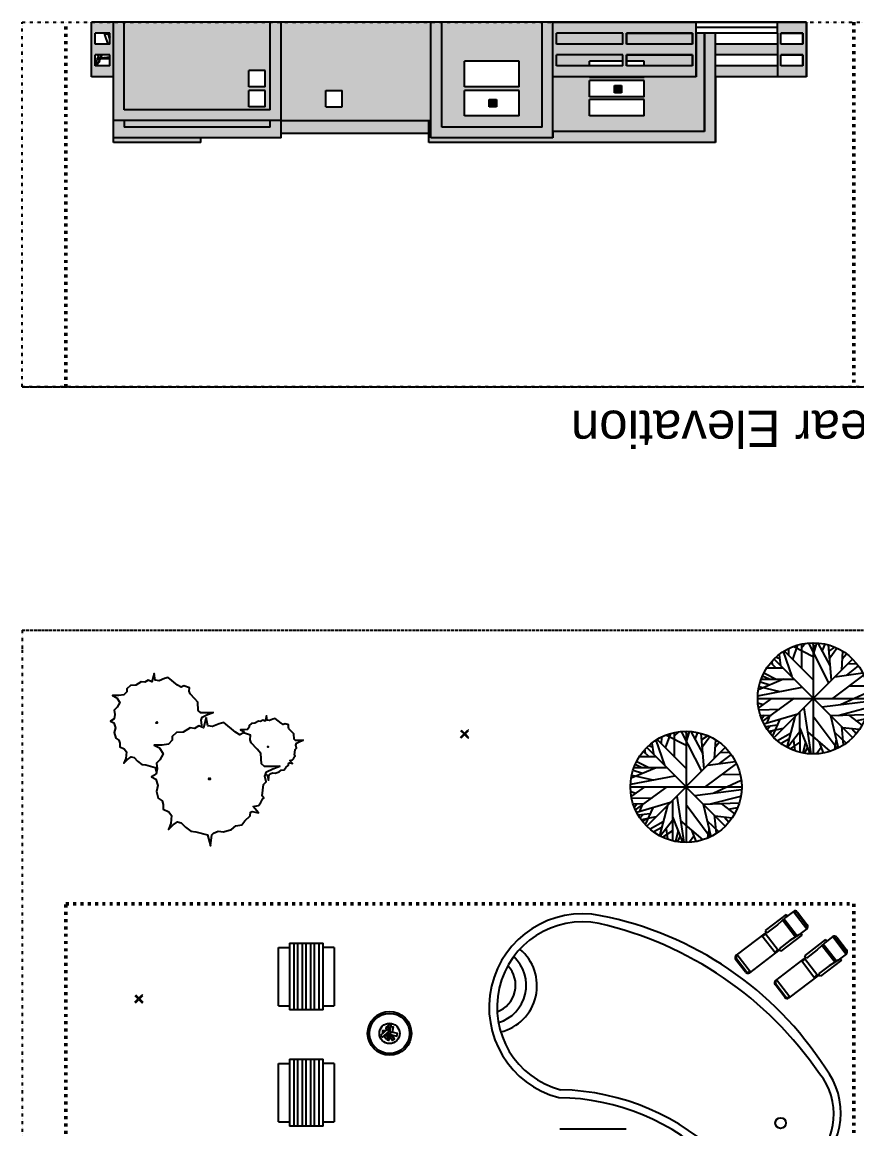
# Model space of a CAD drawing. Header units: millimetres. Extents: x 60252 to 149408, y 10197 to 135197.
# Drawn here: x 85252 to 119571, y 89695 to 135197 of the extents above; entities that cross this region are included whole.
import ezdxf

# ---------------------------------------------------------------- set-up
doc = ezdxf.new("R2010")
doc.units = ezdxf.units.MM
doc.linetypes.add('ACAD_ISO03W100', pattern=[30, 12, -18])
doc.linetypes.add('DIVIDE', pattern=[31.75, 12.7, -6.35, 0, -6.35, 0, -6.35])
doc.layers.add('a_COTA', color=3, linetype='Continuous', lineweight=15)
doc.layers.add('Property Line', color=157, linetype='ACAD_ISO03W100', lineweight=50)
for name, color, linetype in [('EXT. Highlight HATCH', 27, 'Continuous'), ('EXT.WALL HATCH', 33, 'Continuous'), ('Floorplan -Outline', 40, 'Continuous'), ('IOT SMART DEVICES', 181, 'Continuous'), ('Plot', 157, 'DIVIDE'), ('Stairs', 84, 'Continuous'), ('Window', 20, 'Continuous')]:
    doc.layers.add(name, color=color, linetype=linetype)
doc.styles.get("Standard").update_dxf_attribs({"font": 'Arial.ttf'})

# ---------------------------------------------------------------- blocks, each defined once
blk = doc.blocks.new('Clump of Trees or Bushes - plan')
for points in [[(-10.993, 56.487), (-9.228, 58.426), (-10.144, 63.512), (-8.923, 67.033), (-3.43, 69.772), (2.673, 72.119), (-2.82, 71.728), (-10.449, 71.728), (-13.195, 74.075), (-13.806, 83.073), (-16.857, 86.594), (-22.045, 92.071), (-22.961, 94.81), (-22.656, 98.722), (-28.759, 100.678), (-31.811, 99.113), (-35.472, 101.461), (-45.543, 109.676), (-49.815, 108.503), (-55.308, 106.155), (-59.58, 106.938), (-60.801, 113.98), (-63.242, 104.982), (-67.209, 106.938), (-70.872, 104.59), (-74.839, 104.982), (-80.637, 101.461), (-86.435, 101.069), (-90.402, 97.548), (-90.402, 94.419), (-93.454, 90.898), (-98.947, 90.115), (-105.66, 90.115), (-101.083, 87.768), (-98.031, 82.682), (-100.778, 77.596), (-103.829, 74.466), (-103.219, 69.772), (-104.134, 65.077), (-108.102, 62.73), (-104.439, 60.774), (-102.609, 55.297), (-103.829, 50.211), (-102.303, 44.342), (-98.947, 41.995), (-98.031, 38.865), (-98.031, 34.953), (-93.148, 32.606), (-90.707, 29.476), (-91.317, 22.434), (-93.454, 17.348), (-89.487, 21.26), (-85.519, 23.999), (-82.468, 23.216), (-78.806, 19.304), (-74.228, 15.783), (-69.956, 15.392), (-59.886, 12.653), (-58.254, 7.074)], [(59.448, 5.262), (60.936, 4.858), (62.652, -1.011), (63.415, 4.858), (64.178, 5.836), (66.848, 6.814), (69.709, 6.569), (73.905, 7.792), (76.385, 9.748), (79.627, 10.237), (81.153, 12.438), (84.014, 15.127), (84.205, 17.084), (85.158, 17.573), (88.591, 16.839), (85.73, 20.262), (88.591, 20.751), (89.545, 21.974), (90.689, 24.174), (91.452, 24.663), (90.499, 25.886), (91.261, 31.999), (92.596, 33.466), (92.024, 36.645), (92.787, 38.845), (96.22, 40.557), (100.035, 42.024), (96.602, 41.779), (91.834, 41.779), (90.117, 43.246), (89.736, 48.871), (87.828, 51.071), (84.586, 54.494), (84.014, 56.206), (84.205, 58.651), (80.39, 59.873), (78.483, 58.895), (76.194, 60.362), (69.9, 65.497), (67.23, 64.764), (63.797, 63.297), (61.126, 63.786), (60.364, 68.187), (58.838, 62.563), (56.358, 63.786), (54.07, 62.319), (51.59, 62.563), (47.966, 60.362), (44.343, 60.118), (41.863, 57.917), (41.863, 55.961), (39.956, 53.761), (36.523, 53.272), (32.327, 53.272), (35.187, 51.805), (36.641, 49.381)]]:
    blk.add_lwpolyline(points)
for points in [[(-4.577, 66.508), (-7.629, 55.261), (-12.588, 57.706), (-17.166, 54.772), (-22.125, 55.261), (-29.372, 50.86), (-36.62, 50.371), (-41.579, 45.969), (-41.579, 42.057), (-45.393, 37.656), (-52.259, 36.678), (-60.651, 36.678), (-54.93, 33.743), (-51.115, 27.386), (-54.548, 21.029), (-58.363, 17.116), (-57.6, 11.248), (-58.744, 5.38), (-63.703, 2.446), (-59.126, 0), (-56.837, -6.846), (-58.363, -13.203), (-56.455, -20.539), (-52.259, -23.473), (-51.115, -27.385), (-51.115, -32.275), (-45.012, -35.21), (-41.96, -39.122), (-42.723, -47.924), (-45.393, -54.282), (-40.434, -49.391), (-35.475, -45.968), (-31.661, -46.946), (-27.083, -51.837), (-21.362, -56.238), (-16.021, -56.727), (-3.433, -60.15), (0, -71.887), (1.526, -60.15), (3.052, -58.194), (8.392, -56.238), (14.114, -56.727), (22.506, -54.282), (27.465, -50.369), (33.949, -49.391), (37.001, -44.99), (42.723, -39.611), (43.104, -35.699), (45.012, -34.721), (51.878, -36.188), (46.156, -29.341), (51.878, -28.363), (53.785, -25.918), (56.074, -21.517), (57.6, -20.539), (55.692, -18.094), (57.218, -5.868), (59.888, -2.934), (58.744, 3.424), (60.27, 7.825), (67.136, 11.248), (74.765, 14.182), (67.899, 13.693), (58.363, 13.693), (54.93, 16.627), (54.167, 27.875), (50.352, 32.276), (43.867, 39.123), (42.723, 42.546), (43.104, 47.436), (35.475, 49.882), (31.661, 47.925), (27.083, 50.86), (14.495, 61.129), (9.155, 59.662), (2.289, 56.728), (-3.052, 57.706)], [(-58.055, 61.947), (-58.97, 60.774), (-57.139, 60.774)], [(62.08, 35.667), (61.508, 34.933), (62.652, 34.933)], [(-1.144, 1.468), (-2.289, 0), (0, 0)]]:
    blk.add_lwpolyline(points, close=True)
blk = doc.blocks.new('Swimming Pool')
blk.add_circle((239.3, 27.3), 5.76)
for centre, radius, start, end in [((2.9, 100.8), 100.8, 91.6606, 268.3394), ((2.9, 100.8), 92.2, 91.8188, 268.1812), ((12.4, -171.7), 373.5, 45.7308, 91.9036), ((1.1, -201.3), 394.2, 47.3291, 90.1586), ((-100.2, 100.8), 51.3, 296.7711, 63.2277), ((-102.4, 100.8), 41.9, 299.5101, 60.5211), ((-102.5, 100.8), 30.5, 303.4315, 56.5415), ((223.6, 34.9), 78.5, 236.5667, 50.8262), ((225.4, 34), 69.5, 237.7372, 51.8319), ((52.7, -241.3), 255.5, 57.9507, 101.9089), ((52.5, -237.4), 243.1, 58.2839, 102.4795)]:
    blk.add_arc(centre, radius, start, end)
blk = doc.blocks.new('Picnic Table - plan')
for p, q in [((0, 0), (0, 63)), ((0, 63), (12, 63)), ((12, 67.5), (12, -4.5)), ((12, 67.5), (48, 67.5)), ((16.5, 67.5), (16.5, -4.5)), ((21, -4.5), (21, 67.5)), ((25.5, 67.5), (25.5, -4.5)), ((30, -4.5), (30, 67.5)), ((34.5, 67.5), (34.5, -4.5)), ((39, -4.5), (39, 67.5)), ((43.5, 67.5), (43.5, -4.5)), ((48, -4.5), (48, 67.5)), ((60, 63), (48, 63)), ((60, 63), (60, 0)), ((0, 0), (12, 0)), ((48, 0), (60, 0)), ((48, -4.5), (12, -4.5))]:
    blk.add_line(p, q)
blk = doc.blocks.new('Tree - deciduous plan')
for p, q in [((2.426, 54.9406), (-1.4472, 59.9056)), ((0, 59.9996), (0, -60)), ((-32.6092, 50.4264), (-23.2782, 23.5674)), ((-31.2008, 51.1035), (-0.2149, 20.1818)), ((-26.4472, 46.5894), (-26.2712, 53.8116)), ((-22.0458, 42.0753), (-16.5881, 57.6486)), ((-21.1656, 55.8436), (-0.0388, 45.0094)), ((-12.5388, 54.9406), (-7.9613, 59.4546)), ((-12.3627, 32.1443), (-12.5388, 58.7776)), ((-5.3205, 59.6806), (16.5105, 16.7963)), ((0.4894, 48.6208), (3.6584, 59.6806)), ((18.2711, 35.5298), (5.419, 59.6806)), ((9.8203, 51.5549), (12.8133, 58.5516)), ((19.6795, 19.5047), (16.3344, 57.6486)), ((17.0387, 51.1035), (23.2006, 55.1666)), ((17.7429, 43.6552), (25.4894, 54.2636)), ((31.6513, 50.8778), (30.2429, 30.5643)), ((31.1232, 42.5267), (35.8767, 48.1693)), ((-45.8134, 38.2383), (-40.5318, 33.0471)), ((-43.8768, 36.4326), (-44.405, 40.2696)), ((42, 42), (-42, -42)), ((42, -42), (-42, 42)), ((-40.1797, 44.558), (-36.4825, 43.2038)), ((-37.0107, 47.0408), (-35.25, 35.5298)), ((37.1091, 37.1098), (46.6161, 37.5612)), ((-54.7923, 24.4702), (-47.75, 21.0847)), ((-53.2078, 27.4044), (-40.1797, 20.859)), ((-49.8627, 32.8214), (-32.7853, 32.8214)), ((54.3626, 25.3731), (20.9119, 0.3198)), ((23.3767, 23.3417), (53.3063, 27.4044)), ((36.2288, 25.1474), (48.9049, 35.0784)), ((-59.7219, 2.8025), (-12.0106, 12.0565)), ((-32.2571, 20.6333), (-59.1937, 9.348)), ((-58.6656, 12.7336), (-35.9543, 7.5424)), ((-57.081, 17.9248), (-47.0458, 14.7649)), ((-56.0247, 20.859), (-20.8134, 20.859)), ((38.5175, 13.4107), (58.2359, 13.6364)), ((-54.6162, -24.7335), (-20.2853, 0.0941)), ((29.3626, -6.6771), (59.4682, 7.091)), ((-60, 0), (60, 0)), ((-59.7219, -4.8714), (-54.2641, -6.6771)), ((-45.2853, -0.1316), (-59.0177, -10.0627)), ((-58.4895, -12.3197), (-36.4825, -11.6426)), ((-10.074, -10.0627), (-2.5036, -59.7178)), ((9.2922, -9.1598), (59.6443, -2.8401)), ((26.3697, -18.4138), (58.9401, -9.8369)), ((-57.081, -18.4138), (-45.2853, -17.9624)), ((-52.6797, -18.188), (-55.4966, -22.0251)), ((-53.2078, -27.442), (-16.7641, -16.6081)), ((-47.2219, -19.3166), (-50.2148, -26.3135)), ((-35.9543, -22.4765), (-44.0529, -40.5329)), ((-19.9331, -20.2194), (-28.5599, -52.721)), ((-14.8275, -15.0282), (-14.6515, -57.6865)), ((-0.0388, -19.0909), (25.8415, -53.8495)), ((18.6232, -18.6394), (26.7218, -53.3981)), ((18.7992, -18.6394), (57.3556, -17.2853)), ((38.1654, -18.188), (52.426, -29.0219)), ((45.9119, -24.0564), (55.595, -22.2508)), ((-38.9472, -29.0219), (-51.4472, -30.6018)), ((-46.5177, -30.1504), (-49.5106, -33.536)), ((-32.4331, -32.4075), (-48.1021, -35.5674)), ((-43.7008, -34.6645), (-46.6937, -37.373)), ((-14.6515, -32.1818), (-3.912, -59.4922)), ((30.419, -30.1504), (32.3556, -50.0125)), ((31.4753, -31.279), (49.6091, -33.3103)), ((41.5105, -32.6332), (46.088, -38.0501)), ((-24.6867, -37.8244), (-38.7712, -45.7241)), ((-26.2712, -43.9185), (-34.7219, -48.6583)), ((-14.6515, -36.2445), (-27.6797, -52.9467)), ((-14.6515, -47.3041), (-25.0388, -54.3009)), ((-21.5177, -45.4984), (-19.9331, -56.1065)), ((-8.4895, -47.5298), (-11.4825, -58.5893)), ((-6.2008, -36.2445), (17.919, -57.0094)), ((5.9471, -46.6269), (10.5246, -58.5893)), ((22.8485, -36.4702), (35.3485, -48.4326)), ((24.7852, -44.8213), (23.0246, -54.978)), ((-6.3768, -52.721), (-9.3698, -58.815)), ((8.4119, -53.1724), (3.8344, -59.4922))]:
    blk.add_line(p, q)
blk.add_circle((0, 0), 60)
blk = doc.blocks.new('fire pit 2')
for points in [[(-239, -61), (-191, -110), (-11, 55), (-60, 105)], [(15, 34), (39, 183), (107, 178), (77, 19)], [(-22, -16), (19, -23), (-12, -199), (-53, -191)]]:
    blk.add_lwpolyline(points, close=True)
for points in [[(-101, 66), (-193, 66), (-193, 0), (-174, 0)], [(-13, 66), (-38, 199), (-99, 156)], [(-99, 156), (-90, 77)], [(-71, 0), (27, 0), (27, 31)], [(47, 183), (47, 230), (-22, 230), (-22, 66)], [(20, 66), (-22, 66)], [(4, -20), (0, 0)], [(35, 29), (20, -33), (203, -78), (220, -11), (78, 24)], [(-76, -34), (-136, -101), (-89, -151), (-34, -86)], [(-79, -8), (-70, -80), (-28, -52)], [(-22, -16), (-22, -17)], [(7, -21), (2, -17)], [(9, -80), (81, -203), (141, -168), (69, -45)], [(25, -17), (16, -23)]]:
    blk.add_lwpolyline(points)
for radius in [600, 550, 279]:
    blk.add_circle((4, -6), radius)
blk = doc.blocks.new('lounger 3')
at = {"color": 0, "linetype": 'ByBlock'}
for p, q in [((-1850, 301), (-1850, 356)), ((-1850, 356), (-1124, 356)), ((-1124, 274), (-1124, 356)), ((-2138, -219), (-2138, 219)), ((-2110, -219), (-2110, 219)), ((-2056, -301), (-2056, 301)), ((-2056, 301), (-1781, 301)), ((-1781, 301), (-1494, 274)), ((-1727, 296), (-1727, -296)), ((-1727, 274), (-1672, 274)), ((-1672, 291), (-1672, -291)), ((-1494, 274), (-1124, 274)), ((-1124, 301), (-82, 301)), ((-1083, -301), (-1083, 301)), ((-1083, 274), (-973, 274)), ((-973, -301), (-973, 301)), ((-110, 301), (-110, -301)), ((-110, 274), (-82, 274)), ((-27, 219), (-27, -219)), ((0, 219), (0, -219)), ((-2056, -301), (-1781, -301)), ((-1850, -356), (-1850, -301)), ((-1781, -301), (-1494, -274)), ((-1727, -274), (-1672, -274)), ((-1494, -274), (-1124, -274)), ((-1124, -356), (-1124, -274)), ((-1124, -301), (-82, -301)), ((-1083, -274), (-973, -274)), ((-110, -274), (-82, -274)), ((-1850, -356), (-1124, -356))]:
    blk.add_line(p, q, dxfattribs=at)
for centre, radius, start, end in [((-2056, 219), 82.2, 90, 180), ((-2056, 219), 54.8, 90, 180), ((-82, 219), 82.2, 0, 90), ((-82, 219), 54.8, 0, 90), ((-2056, -219), 82.2, 180, 270), ((-2056, -219), 54.8, 180, 270), ((-82, -219), 54.8, 270, 0), ((-82, -219), 82.2, 270, 0)]:
    blk.add_arc(centre, radius, start, end, dxfattribs=at)

msp = doc.modelspace()

# ---------------------------------------------------------------- hatches: boundary and pattern name
at = {"layer": 'EXT. Highlight HATCH', "ltscale": 0.25}
h = msp.add_hatch(color=256, dxfattribs=at)
h.dxf.hatch_style = 1
h.paths.add_polyline_path([(89002, 130434), (95902, 130434), (95902, 131147), (95452, 131147), (95452, 130884), (89452, 130884), (89452, 131147), (89002, 131147)])
h.paths.add_polyline_path([(89002, 130247), (92602, 130247), (92602, 130434), (89002, 130434)])
h.paths.add_polyline_path([(89002, 131147), (89452, 131147), (95902, 131147), (95902, 135197), (95452, 135197), (95452, 131597), (89452, 131597), (89452, 135197), (89002, 135197)])
h.paths.add_polyline_path([(88102, 132947), (89002, 132947), (89002, 135197), (88102, 135197)])
h.paths.add_polyline_path([(88852, 133397), (88252, 133397), (88252, 133847), (88852, 133847)], flags=16)
h.paths.add_polyline_path([(88444, 133637), (88430, 133642, -0.001994), (88425, 133628), (88438, 133623), (88405, 133540), (88391, 133545, -0.056218), (88382, 133531), (88382, 133529), (88393, 133521), (88338, 133450), (88327, 133458, -0.16525), (88313, 133454, -0.331363), (88259, 133498, -0.230473), (88263, 133518), (88300, 133565, 0.074723), (88321, 133605, 0.001185), (88370, 133733, -0.850482), (88421, 133724), (88462, 133728, 0.003129), (88497, 133829), (88510, 133825), (88483, 133739), (88467, 133744, -0.000483), (88462, 133728), (88421, 133724, 1.103005), (88364, 133735, -0.001183), (88321, 133605, -0.074723), (88300, 133565), (88263, 133518, 0.230473), (88259, 133498, 0.331363), (88313, 133454, 0.2491), (88332, 133463), (88382, 133531, 0.064025), (88392, 133547), (88425, 133628, 0.009903), (88451, 133698), (88468, 133698)], flags=0)
h.paths.add_polyline_path([(88389, 133724, -1), (88401, 133724, -1)], flags=0)
h.paths.add_polyline_path([(88852, 134297), (88252, 134297), (88252, 134747), (88852, 134747)], flags=16)
at = {"layer": 'EXT. Highlight HATCH', "ltscale": 10}
h = msp.add_hatch(dxfattribs=at)
h.set_pattern_fill('ANGLE', color=256)
h.set_pattern_definition([(0, (0, 0), (0, 6.985), [5.08, -1.905]), (90, (0, 0), (-6.985, 4e-16), [5.08, -1.905])])
h.paths.add_polyline_path([(113752, 132947), (113752, 134747), (113302, 134747), (113302, 130697), (107077, 130697), (107077, 130434), (102052, 130434), (102052, 130697), (101977, 130697), (101977, 130622), (101977, 130247), (113752, 130247)])
h.paths.add_polyline_path([(116301, 133397), (113752, 133397), (113752, 132947), (116301, 132947)])
h.paths.add_polyline_path([(117502, 135197), (116301, 135197), (116301, 134747), (116301, 132947), (117502, 132947)])
h.paths.add_polyline_path([(116451, 133397), (116451, 133847), (117352, 133847), (117352, 133397)], flags=16)
h.paths.add_polyline_path([(116451, 134297), (116451, 134747), (117352, 134747), (117352, 134297)], flags=16)
h.paths.add_polyline_path([(116301, 134297), (113752, 134297), (113752, 133847), (116301, 133847)])
h.paths.add_polyline_path([(112959, 135197), (107077, 135197), (107077, 132947), (112959, 132947), (112959, 134747)])
h.paths.add_polyline_path([(112809, 134747), (112809, 134297), (110093, 134297), (110093, 134747)], flags=16)
h.paths.add_polyline_path([(112809, 133847), (112809, 133397), (110093, 133397), (110093, 133847)], flags=16)
h.paths.add_polyline_path([(109943, 134747), (109943, 134297), (107227, 134297), (107227, 134747)], flags=16)
h.paths.add_polyline_path([(109943, 133847), (109943, 133397), (107227, 133397), (107227, 133847)], flags=16)
h.paths.add_polyline_path([(102052, 131147), (101977, 131147), (101977, 130697), (102052, 130697)], flags=17)
at = {"layer": 'EXT. Highlight HATCH', "ltscale": 0.25}
h = msp.add_hatch(color=256, dxfattribs=at)
h.dxf.hatch_style = 1
h.paths.add_polyline_path([(102052, 130434), (107077, 130434), (107077, 135197), (106627, 135197), (106627, 130884), (102502, 130884), (102502, 135197), (102052, 135197)])
h = msp.add_hatch(color=256, dxfattribs=at)
h.dxf.hatch_style = 1
h.paths.add_polyline_path([(102052, 131147), (101977, 131147), (101977, 130697), (102052, 130697)])
h.paths.add_polyline_path([(109943, 134297), (109943, 134747), (107227, 134747), (107227, 134297)])
h.paths.add_polyline_path([(108577, 133397), (108577, 133592), (109943, 133592), (109943, 133847), (107227, 133847), (107227, 133397)])
h.paths.add_polyline_path([(112809, 133397), (112809, 133847), (110093, 133847), (110093, 133592), (110827, 133592), (110827, 133397)])
h.paths.add_polyline_path([(112809, 134297), (112809, 134747), (110093, 134747), (110093, 134297)])
h = msp.add_hatch(color=256, dxfattribs=at)
h.dxf.hatch_style = 1
h.paths.add_polyline_path([(89452, 131147), (95452, 131147), (95452, 131597), (89452, 131597)])
h = msp.add_hatch(color=256, dxfattribs=at)
h.dxf.hatch_style = 1
h.paths.add_polyline_path([(101977, 130622), (101977, 130697), (101977, 131147), (95902, 131147), (95902, 130622)])
at = {"layer": 'EXT.WALL HATCH', "ltscale": 0.25}
h = msp.add_hatch(color=256, dxfattribs=at)
h.dxf.hatch_style = 1
h.paths.add_polyline_path([(95452, 131597), (95452, 135197), (89452, 135197), (89452, 131597)])
h.paths.add_polyline_path([(94567, 132534), (94567, 133209), (95242, 133209), (95242, 132534)], flags=16)
h.paths.add_polyline_path([(94567, 132384), (95242, 132384), (95242, 131709), (94567, 131709)], flags=16)
h = msp.add_hatch(color=256, dxfattribs=at)
h.dxf.hatch_style = 1
h.paths.add_polyline_path([(95902, 135197), (95902, 131147), (102052, 131147), (102052, 135197)])
h.paths.add_polyline_path([(98413, 132384), (98413, 131709), (97738, 131709), (97738, 132384)], flags=16)
h = msp.add_hatch(color=256, dxfattribs=at)
h.dxf.hatch_style = 1
h.paths.add_polyline_path([(107077, 130697), (113302, 130697), (113302, 134747), (112959, 134747), (112959, 132947), (110827, 132947), (110827, 132917), (108577, 132917), (108577, 132947), (107077, 132947)])
h.paths.add_polyline_path([(110827, 131342), (108577, 131342), (108577, 132017), (110827, 132017)], flags=16)
h.paths.add_polyline_path([(110827, 132129), (108577, 132129), (108577, 132804), (110827, 132804)], flags=16)
h.paths.add_polyline_path([(102502, 130884), (106627, 130884), (106627, 135197), (102502, 135197)])
h.paths.add_polyline_path([(105690, 133592), (105690, 132542), (103440, 132542), (103440, 133592)], flags=16)
h.paths.add_polyline_path([(105690, 132392), (105690, 131342), (103440, 131342), (103440, 132392)], flags=16)
h = msp.add_hatch(color=256, dxfattribs=at)
h.dxf.hatch_style = 1
h.paths.add_polyline_path([(89452, 130884), (95452, 130884), (95452, 131147), (89452, 131147)])
at = {"layer": 'IOT SMART DEVICES', "ltscale": 10}
h = msp.add_hatch(color=256, dxfattribs=at)
h.dxf.hatch_style = 1
h.paths.add_polyline_path([(109600, 132290), (109900, 132290), (109900, 132590), (109600, 132590)])
h = msp.add_hatch(color=256, dxfattribs=at)
h.dxf.hatch_style = 1
h.paths.add_polyline_path([(104460, 131720), (104760, 131720), (104760, 132020), (104460, 132020)])
h = msp.add_hatch(color=256, dxfattribs=at)
h.dxf.hatch_style = 1
h.paths.add_polyline_path([(103601, 106070), (103580, 106091), (103441, 105952), (103301, 106091), (103280, 106070), (103419, 105931), (103280, 105791), (103301, 105770), (103441, 105909), (103580, 105770), (103601, 105791), (103462, 105931)])
h = msp.add_hatch(color=256, dxfattribs=at)
h.dxf.hatch_style = 1
h.paths.add_polyline_path([(90211, 95180), (90190, 95201), (90051, 95062), (89911, 95201), (89890, 95180), (90029, 95041), (89890, 94901), (89911, 94880), (90051, 95019), (90190, 94880), (90211, 94901), (90072, 95041)])

# ---------------------------------------------------------------- linework, layer by layer
at = {"extrusion": (-1.22465e-16, -1, 0)}
for p, q in [((88650, 134747), (88650, 134711)), ((88809, 134747), (88650, 134747)), ((88650, 134708), (88650, 134711)), ((88785, 134708), (88650, 134708)), ((88658, 134684), (88650, 134707)), ((88852, 134508), (88807, 134691)), ((88809, 134747), (88852, 134571)), ((88826, 134747), (88809, 134747)), ((88854, 134633), (88826, 134747)), ((88792, 134297), (88658, 134684)), ((88510, 133825), (88483, 133739)), ((88497, 133829), (88510, 133825)), ((88515, 133839), (88502, 133843)), ((88517, 133847), (88515, 133839)), ((88263, 133518), (88300, 133565)), ((88338, 133450), (88327, 133458)), ((88382, 133531), (88332, 133463)), ((88393, 133521), (88338, 133450)), ((88369, 133721), (88369, 133723)), ((88380, 133702), (88380, 133703)), ((88382, 133529), (88393, 133521)), ((88405, 133540), (88391, 133545)), ((88425, 133628), (88392, 133547)), ((88395, 133698), (88479, 133698)), ((88395, 133695), (88852, 133685)), ((88438, 133623), (88405, 133540)), ((88852, 133713), (88419, 133713)), ((88421, 133724), (88488, 133731)), ((88425, 133628), (88438, 133623)), ((88444, 133637), (88430, 133642)), ((88466, 133693), (88444, 133637)), ((88483, 133739), (88467, 133744)), ((88488, 133731), (88852, 133768))]:
    msp.add_line(p, q, dxfattribs=at)
msp.add_line((107357, 89695), (110091, 89695))
msp.add_circle((88395, 133724), 6)
for centre, radius, start, end in [((88785, 134685), 22.5, 13.7805, 90), ((60984, 142884), 28868, 341.2511, 341.7573), ((80457, 136606), 8506, 340.2252, 341.0715), ((88281, 133504), 22.5, 142.0112, 193.9252), ((88316, 133513), 58.5, 193.9252, 267.2583), ((88179, 133653), 150, 324.1577, 341.2511), ((88314, 133477), 22.5, 267.2583, 323.2091), ((88395, 133724), 26.3, 334.6231, 236.249), ((88322, 133575), 75, 323.3297, 337.9832), ((86679, 134329), 1881, 338.1375, 340.2671)]:
    msp.add_arc(centre, radius, start, end)
msp.add_ellipse((87827, 133841), major_axis=(2402, -55), ratio=0.055456, start_param=-1.294897, end_param=-1.128701)
for points, knots in [([(88650, 134708), (88650, 134708), (88650, 134708), (88650, 134707), (88650, 134707), (88650, 134707)], [-1.451842, -1.451842, -1.451842, -1.451842, 0, 0, 0.01381, 0.01381, 0.01381, 0.01381]), ([(88369, 133723), (88369, 133720), (88369, 133717), (88372, 133711), (88374, 133708), (88377, 133705), (88379, 133704), (88380, 133703)], [0, 0, 0, 0, 6.516314, 6.516314, 13.175684, 13.175684, 16.582968, 16.582968, 16.582968, 16.582968]), ([(88369, 133721), (88369, 133719), (88369, 133717), (88370, 133714), (88370, 133712), (88372, 133707), (88374, 133705), (88379, 133700), (88382, 133698), (88388, 133696), (88392, 133695), (88395, 133695)], [-54.459154, -54.459154, -54.459154, -54.459154, -50.969408, -50.969408, -47.456055, -47.456055, -40.708162, -40.708162, -33.819273, -33.819273, -27.226886, -27.226886, -27.226886, -27.226886]), ([(88380, 133703), (88381, 133702), (88383, 133701), (88388, 133699), (88391, 133698), (88395, 133698), (88395, 133698), (88395, 133698)], [-38.41535, -38.41535, -38.41535, -38.41535, -34.750226, -34.750226, -27.903122, -27.903122, -27.728097, -27.728097, -27.728097, -27.728097]), ([(88380, 133703), (88381, 133702), (88383, 133701), (88388, 133699), (88391, 133698), (88395, 133698), (88395, 133698), (88395, 133698)], [-38.41535, -38.41535, -38.41535, -38.41535, -34.750226, -34.750226, -27.903122, -27.903122, -27.728097, -27.728097, -27.728097, -27.728097]), ([(88380, 133703), (88381, 133702), (88383, 133701), (88388, 133699), (88391, 133698), (88395, 133698), (88395, 133698), (88395, 133698)], [-38.41535, -38.41535, -38.41535, -38.41535, -34.750226, -34.750226, -27.903122, -27.903122, -27.728097, -27.728097, -27.728097, -27.728097]), ([(88380, 133703), (88381, 133702), (88383, 133701), (88388, 133699), (88391, 133698), (88395, 133698), (88395, 133698), (88395, 133698)], [-38.41535, -38.41535, -38.41535, -38.41535, -34.750226, -34.750226, -27.903122, -27.903122, -27.728097, -27.728097, -27.728097, -27.728097]), ([(88380, 133703), (88381, 133702), (88383, 133701), (88388, 133699), (88391, 133698), (88395, 133698), (88395, 133698), (88395, 133698)], [-38.41535, -38.41535, -38.41535, -38.41535, -34.750226, -34.750226, -27.903122, -27.903122, -27.728097, -27.728097, -27.728097, -27.728097]), ([(88380, 133703), (88381, 133702), (88383, 133701), (88388, 133699), (88391, 133698), (88395, 133698), (88395, 133698), (88395, 133698)], [-38.41535, -38.41535, -38.41535, -38.41535, -34.750226, -34.750226, -27.903122, -27.903122, -27.728097, -27.728097, -27.728097, -27.728097]), ([(88380, 133703), (88381, 133702), (88383, 133701), (88388, 133699), (88391, 133698), (88395, 133698), (88395, 133698), (88395, 133698)], [-38.41535, -38.41535, -38.41535, -38.41535, -34.750226, -34.750226, -27.903122, -27.903122, -27.728097, -27.728097, -27.728097, -27.728097]), ([(88380, 133703), (88381, 133702), (88383, 133701), (88388, 133699), (88391, 133698), (88395, 133698), (88395, 133698), (88395, 133698)], [-38.41535, -38.41535, -38.41535, -38.41535, -34.750226, -34.750226, -27.903122, -27.903122, -27.728097, -27.728097, -27.728097, -27.728097]), ([(88380, 133703), (88381, 133702), (88383, 133701), (88388, 133699), (88391, 133698), (88395, 133698), (88395, 133698), (88395, 133698)], [-38.41535, -38.41535, -38.41535, -38.41535, -34.750226, -34.750226, -27.903122, -27.903122, -27.728097, -27.728097, -27.728097, -27.728097]), ([(88380, 133703), (88381, 133702), (88383, 133701), (88388, 133699), (88391, 133698), (88395, 133698), (88395, 133698), (88395, 133698)], [-38.41535, -38.41535, -38.41535, -38.41535, -34.750226, -34.750226, -27.903122, -27.903122, -27.728097, -27.728097, -27.728097, -27.728097]), ([(88380, 133703), (88381, 133702), (88383, 133701), (88388, 133699), (88391, 133698), (88395, 133698), (88395, 133698), (88395, 133698)], [-38.41535, -38.41535, -38.41535, -38.41535, -34.750226, -34.750226, -27.903122, -27.903122, -27.728097, -27.728097, -27.728097, -27.728097]), ([(88380, 133703), (88381, 133702), (88383, 133701), (88388, 133699), (88391, 133698), (88395, 133698), (88395, 133698), (88395, 133698)], [-38.41535, -38.41535, -38.41535, -38.41535, -34.750226, -34.750226, -27.903122, -27.903122, -27.728097, -27.728097, -27.728097, -27.728097]), ([(88380, 133703), (88381, 133702), (88383, 133701), (88388, 133699), (88391, 133698), (88395, 133698), (88395, 133698), (88395, 133698)], [-38.41535, -38.41535, -38.41535, -38.41535, -34.750226, -34.750226, -27.903122, -27.903122, -27.728097, -27.728097, -27.728097, -27.728097]), ([(88380, 133703), (88381, 133702), (88383, 133701), (88388, 133699), (88391, 133698), (88395, 133698), (88395, 133698), (88395, 133698)], [-38.41535, -38.41535, -38.41535, -38.41535, -34.750226, -34.750226, -27.903122, -27.903122, -27.728097, -27.728097, -27.728097, -27.728097]), ([(88380, 133703), (88381, 133702), (88383, 133701), (88388, 133699), (88391, 133698), (88395, 133698), (88395, 133698), (88395, 133698)], [-38.41535, -38.41535, -38.41535, -38.41535, -34.750226, -34.750226, -27.903122, -27.903122, -27.728097, -27.728097, -27.728097, -27.728097]), ([(88380, 133703), (88381, 133702), (88383, 133701), (88388, 133699), (88391, 133698), (88395, 133698), (88395, 133698), (88395, 133698)], [-38.41535, -38.41535, -38.41535, -38.41535, -34.750226, -34.750226, -27.903122, -27.903122, -27.728097, -27.728097, -27.728097, -27.728097]), ([(88380, 133703), (88381, 133702), (88383, 133701), (88388, 133699), (88391, 133698), (88395, 133698), (88395, 133698), (88395, 133698)], [-38.41535, -38.41535, -38.41535, -38.41535, -34.750226, -34.750226, -27.903122, -27.903122, -27.728097, -27.728097, -27.728097, -27.728097]), ([(88380, 133703), (88381, 133702), (88383, 133701), (88388, 133699), (88391, 133698), (88395, 133698), (88395, 133698), (88395, 133698)], [-38.41535, -38.41535, -38.41535, -38.41535, -34.750226, -34.750226, -27.903122, -27.903122, -27.728097, -27.728097, -27.728097, -27.728097]), ([(88380, 133703), (88381, 133702), (88383, 133701), (88388, 133699), (88391, 133698), (88395, 133698), (88395, 133698), (88395, 133698)], [-38.41535, -38.41535, -38.41535, -38.41535, -34.750226, -34.750226, -27.903122, -27.903122, -27.728097, -27.728097, -27.728097, -27.728097]), ([(88380, 133703), (88381, 133702), (88383, 133701), (88388, 133699), (88391, 133698), (88395, 133698), (88395, 133698), (88395, 133698)], [-38.41535, -38.41535, -38.41535, -38.41535, -34.750226, -34.750226, -27.903122, -27.903122, -27.728097, -27.728097, -27.728097, -27.728097]), ([(88380, 133703), (88381, 133702), (88383, 133701), (88388, 133699), (88391, 133698), (88395, 133698), (88395, 133698), (88395, 133698)], [-38.41535, -38.41535, -38.41535, -38.41535, -34.750226, -34.750226, -27.903122, -27.903122, -27.728097, -27.728097, -27.728097, -27.728097]), ([(88380, 133703), (88381, 133702), (88383, 133701), (88388, 133699), (88391, 133698), (88395, 133698), (88395, 133698), (88395, 133698)], [-38.41535, -38.41535, -38.41535, -38.41535, -34.750226, -34.750226, -27.903122, -27.903122, -27.728097, -27.728097, -27.728097, -27.728097]), ([(88400, 133698), (88399, 133697), (88399, 133697), (88397, 133696), (88397, 133695), (88396, 133695), (88396, 133695), (88395, 133695), (88395, 133695), (88395, 133695), (88395, 133695), (88395, 133695)], [22.078831, 22.078831, 22.078831, 22.078831, 29.557625, 29.557625, 35.702501, 35.702501, 38.887587, 38.887587, 40.509469, 40.509469, 42.440226, 42.440226, 42.440226, 42.440226]), ([(88400, 133698), (88399, 133697), (88399, 133697), (88397, 133696), (88397, 133695), (88396, 133695), (88396, 133695), (88395, 133695), (88395, 133695), (88395, 133695), (88395, 133695), (88395, 133695)], [22.078847, 22.078847, 22.078847, 22.078847, 29.557625, 29.557625, 35.702501, 35.702501, 38.887587, 38.887587, 40.509469, 40.509469, 42.440166, 42.440166, 42.440166, 42.440166]), ([(88400, 133698), (88399, 133697), (88399, 133697), (88397, 133696), (88397, 133695), (88396, 133695), (88396, 133695), (88395, 133695), (88395, 133695), (88395, 133695), (88395, 133695), (88395, 133695)], [22.078847, 22.078847, 22.078847, 22.078847, 29.557625, 29.557625, 35.702501, 35.702501, 38.887587, 38.887587, 40.509469, 40.509469, 42.440166, 42.440166, 42.440166, 42.440166]), ([(88400, 133698), (88399, 133697), (88399, 133697), (88397, 133696), (88397, 133695), (88396, 133695), (88396, 133695), (88395, 133695), (88395, 133695), (88395, 133695), (88395, 133695), (88395, 133695)], [22.078847, 22.078847, 22.078847, 22.078847, 29.557625, 29.557625, 35.702501, 35.702501, 38.887587, 38.887587, 40.509469, 40.509469, 42.440166, 42.440166, 42.440166, 42.440166]), ([(88400, 133698), (88399, 133697), (88399, 133697), (88397, 133696), (88397, 133695), (88396, 133695), (88396, 133695), (88395, 133695), (88395, 133695), (88395, 133695), (88395, 133695), (88395, 133695)], [22.078847, 22.078847, 22.078847, 22.078847, 29.557625, 29.557625, 35.702501, 35.702501, 38.887587, 38.887587, 40.509469, 40.509469, 42.440166, 42.440166, 42.440166, 42.440166]), ([(88400, 133698), (88399, 133697), (88399, 133697), (88397, 133696), (88397, 133695), (88396, 133695), (88396, 133695), (88395, 133695), (88395, 133695), (88395, 133695), (88395, 133695), (88395, 133695)], [22.078847, 22.078847, 22.078847, 22.078847, 29.557625, 29.557625, 35.702501, 35.702501, 38.887587, 38.887587, 40.509469, 40.509469, 42.440166, 42.440166, 42.440166, 42.440166]), ([(88400, 133698), (88399, 133697), (88399, 133697), (88397, 133696), (88397, 133695), (88396, 133695), (88396, 133695), (88395, 133695), (88395, 133695), (88395, 133695), (88395, 133695), (88395, 133695)], [22.078847, 22.078847, 22.078847, 22.078847, 29.557625, 29.557625, 35.702501, 35.702501, 38.887587, 38.887587, 40.509469, 40.509469, 42.440166, 42.440166, 42.440166, 42.440166]), ([(88400, 133698), (88399, 133697), (88399, 133697), (88397, 133696), (88397, 133695), (88396, 133695), (88396, 133695), (88395, 133695), (88395, 133695), (88395, 133695), (88395, 133695), (88395, 133695)], [22.078847, 22.078847, 22.078847, 22.078847, 29.557625, 29.557625, 35.702501, 35.702501, 38.887587, 38.887587, 40.509469, 40.509469, 42.440166, 42.440166, 42.440166, 42.440166]), ([(88400, 133698), (88399, 133697), (88399, 133697), (88397, 133696), (88397, 133695), (88396, 133695), (88396, 133695), (88395, 133695), (88395, 133695), (88395, 133695), (88395, 133695), (88395, 133695)], [22.078847, 22.078847, 22.078847, 22.078847, 29.557625, 29.557625, 35.702501, 35.702501, 38.887587, 38.887587, 40.509469, 40.509469, 42.440166, 42.440166, 42.440166, 42.440166]), ([(88400, 133698), (88399, 133697), (88399, 133697), (88397, 133696), (88397, 133695), (88396, 133695), (88396, 133695), (88395, 133695), (88395, 133695), (88395, 133695), (88395, 133695), (88395, 133695)], [22.078847, 22.078847, 22.078847, 22.078847, 29.557625, 29.557625, 35.702501, 35.702501, 38.887587, 38.887587, 40.509469, 40.509469, 42.440166, 42.440166, 42.440166, 42.440166]), ([(88400, 133698), (88399, 133697), (88399, 133697), (88397, 133696), (88397, 133695), (88396, 133695), (88396, 133695), (88395, 133695), (88395, 133695), (88395, 133695), (88395, 133695), (88395, 133695)], [22.078847, 22.078847, 22.078847, 22.078847, 29.557625, 29.557625, 35.702501, 35.702501, 38.887587, 38.887587, 40.509469, 40.509469, 42.440166, 42.440166, 42.440166, 42.440166]), ([(88400, 133698), (88399, 133697), (88399, 133697), (88397, 133696), (88397, 133695), (88396, 133695), (88396, 133695), (88395, 133695), (88395, 133695), (88395, 133695), (88395, 133695), (88395, 133695)], [22.078847, 22.078847, 22.078847, 22.078847, 29.557625, 29.557625, 35.702501, 35.702501, 38.887587, 38.887587, 40.509469, 40.509469, 42.440166, 42.440166, 42.440166, 42.440166]), ([(88400, 133698), (88399, 133697), (88399, 133697), (88397, 133696), (88397, 133695), (88396, 133695), (88396, 133695), (88395, 133695), (88395, 133695), (88395, 133695), (88395, 133695), (88395, 133695)], [22.078847, 22.078847, 22.078847, 22.078847, 29.557625, 29.557625, 35.702501, 35.702501, 38.887587, 38.887587, 40.509469, 40.509469, 42.440166, 42.440166, 42.440166, 42.440166]), ([(88400, 133698), (88399, 133697), (88399, 133697), (88397, 133696), (88397, 133695), (88396, 133695), (88396, 133695), (88395, 133695), (88395, 133695), (88395, 133695), (88395, 133695), (88395, 133695)], [22.078847, 22.078847, 22.078847, 22.078847, 29.557625, 29.557625, 35.702501, 35.702501, 38.887587, 38.887587, 40.509469, 40.509469, 42.440166, 42.440166, 42.440166, 42.440166]), ([(88400, 133698), (88399, 133697), (88399, 133697), (88397, 133696), (88397, 133695), (88396, 133695), (88396, 133695), (88395, 133695), (88395, 133695), (88395, 133695), (88395, 133695), (88395, 133695)], [22.078847, 22.078847, 22.078847, 22.078847, 29.557625, 29.557625, 35.702501, 35.702501, 38.887587, 38.887587, 40.509469, 40.509469, 42.440166, 42.440166, 42.440166, 42.440166]), ([(88400, 133698), (88399, 133697), (88399, 133697), (88397, 133696), (88397, 133695), (88396, 133695), (88396, 133695), (88395, 133695), (88395, 133695), (88395, 133695), (88395, 133695), (88395, 133695)], [22.078847, 22.078847, 22.078847, 22.078847, 29.557625, 29.557625, 35.702501, 35.702501, 38.887587, 38.887587, 40.509469, 40.509469, 42.440166, 42.440166, 42.440166, 42.440166]), ([(88400, 133698), (88399, 133697), (88399, 133697), (88397, 133696), (88397, 133695), (88396, 133695), (88396, 133695), (88395, 133695), (88395, 133695), (88395, 133695), (88395, 133695), (88395, 133695)], [22.078847, 22.078847, 22.078847, 22.078847, 29.557625, 29.557625, 35.702501, 35.702501, 38.887587, 38.887587, 40.509469, 40.509469, 42.440166, 42.440166, 42.440166, 42.440166]), ([(88400, 133698), (88399, 133697), (88399, 133697), (88397, 133696), (88397, 133695), (88396, 133695), (88396, 133695), (88395, 133695), (88395, 133695), (88395, 133695), (88395, 133695), (88395, 133695)], [22.078847, 22.078847, 22.078847, 22.078847, 29.557625, 29.557625, 35.702501, 35.702501, 38.887587, 38.887587, 40.509469, 40.509469, 42.440166, 42.440166, 42.440166, 42.440166]), ([(88400, 133698), (88399, 133697), (88399, 133697), (88397, 133696), (88397, 133695), (88396, 133695), (88396, 133695), (88395, 133695), (88395, 133695), (88395, 133695), (88395, 133695), (88395, 133695)], [22.078847, 22.078847, 22.078847, 22.078847, 29.557625, 29.557625, 35.702501, 35.702501, 38.887587, 38.887587, 40.509469, 40.509469, 42.440166, 42.440166, 42.440166, 42.440166]), ([(88400, 133698), (88399, 133697), (88399, 133697), (88397, 133696), (88397, 133695), (88396, 133695), (88396, 133695), (88395, 133695), (88395, 133695), (88395, 133695), (88395, 133695), (88395, 133695)], [22.078847, 22.078847, 22.078847, 22.078847, 29.557625, 29.557625, 35.702501, 35.702501, 38.887587, 38.887587, 40.509469, 40.509469, 42.440166, 42.440166, 42.440166, 42.440166]), ([(88400, 133698), (88399, 133697), (88399, 133697), (88397, 133696), (88397, 133695), (88396, 133695), (88396, 133695), (88395, 133695), (88395, 133695), (88395, 133695), (88395, 133695), (88395, 133695)], [22.078847, 22.078847, 22.078847, 22.078847, 29.557625, 29.557625, 35.702501, 35.702501, 38.887587, 38.887587, 40.509469, 40.509469, 42.440166, 42.440166, 42.440166, 42.440166]), ([(88400, 133698), (88399, 133697), (88399, 133697), (88397, 133696), (88397, 133695), (88396, 133695), (88396, 133695), (88395, 133695), (88395, 133695), (88395, 133695), (88395, 133695), (88395, 133695)], [22.078847, 22.078847, 22.078847, 22.078847, 29.557625, 29.557625, 35.702501, 35.702501, 38.887587, 38.887587, 40.509469, 40.509469, 42.440166, 42.440166, 42.440166, 42.440166]), ([(88419, 133713), (88419, 133713), (88419, 133713), (88420, 133715), (88420, 133716), (88421, 133720), (88421, 133721), (88421, 133723)], [47.348908, 47.348908, 47.348908, 47.348908, 47.478458, 47.478458, 50.980129, 50.980129, 54.430362, 54.430362, 54.430362, 54.430362]), ([(88419, 133713), (88419, 133713), (88419, 133713), (88420, 133715), (88420, 133716), (88421, 133720), (88421, 133721), (88421, 133723)], [47.348908, 47.348908, 47.348908, 47.348908, 47.478458, 47.478458, 50.980129, 50.980129, 54.069702, 54.069702, 54.069702, 54.069702]), ([(88419, 133713), (88419, 133713), (88419, 133713), (88420, 133715), (88420, 133716), (88421, 133720), (88421, 133721), (88421, 133723)], [47.348908, 47.348908, 47.348908, 47.348908, 47.478458, 47.478458, 50.980129, 50.980129, 54.069702, 54.069702, 54.069702, 54.069702]), ([(88419, 133713), (88419, 133713), (88419, 133713), (88420, 133715), (88420, 133716), (88421, 133720), (88421, 133721), (88421, 133723)], [47.348908, 47.348908, 47.348908, 47.348908, 47.478458, 47.478458, 50.980129, 50.980129, 54.069702, 54.069702, 54.069702, 54.069702]), ([(88421, 133721), (88421, 133719), (88421, 133718), (88421, 133716), (88420, 133715), (88420, 133714), (88420, 133713), (88419, 133713), (88419, 133713), (88419, 133713)], [0.423626, 0.423626, 0.423626, 0.423626, 3.688137, 3.688137, 7.418109, 7.418109, 9.318339, 9.318339, 11.037056, 11.037056, 11.037056, 11.037056]), ([(88488, 133731), (88484, 133731), (88481, 133730), (88478, 133730), (88473, 133730), (88469, 133729), (88464, 133729), (88458, 133728), (88451, 133727), (88445, 133727), (88437, 133726), (88429, 133725), (88421, 133724)], [4.712389, 4.712389, 4.712389, 4.712389, 4.7676876, 4.7676876, 4.7676876, 4.8451058, 4.8451058, 4.8451058, 4.9534912, 4.9534912, 4.9534912, 5.0958674, 5.0958674, 5.0958674, 5.0958674])]:
    msp.add_open_spline(points, degree=3, knots=knots)
for points in [[(88650, 134707), (88650, 134707), (88650, 134707), (88650, 134707)], [(88369, 133723), (88369, 133723), (88369, 133723), (88369, 133723)], [(88395, 133698), (88395, 133698), (88395, 133698), (88395, 133698)], [(88395, 133695), (88395, 133695), (88395, 133695), (88395, 133695)], [(88395, 133695), (88395, 133695), (88395, 133695), (88395, 133695)], [(88395, 133695), (88395, 133695), (88395, 133695), (88395, 133695)], [(88395, 133695), (88395, 133695), (88395, 133695), (88395, 133695)], [(88395, 133695), (88395, 133695), (88395, 133695), (88395, 133695)], [(88395, 133695), (88395, 133695), (88395, 133695), (88395, 133695)], [(88395, 133695), (88395, 133695), (88395, 133695), (88395, 133695)], [(88395, 133695), (88395, 133695), (88395, 133695), (88395, 133695)], [(88395, 133695), (88395, 133695), (88395, 133695), (88395, 133695)], [(88395, 133695), (88395, 133695), (88395, 133695), (88395, 133695)], [(88395, 133695), (88395, 133695), (88395, 133695), (88395, 133695)], [(88395, 133695), (88395, 133695), (88395, 133695), (88395, 133695)], [(88395, 133695), (88395, 133695), (88395, 133695), (88395, 133695)], [(88395, 133695), (88395, 133695), (88395, 133695), (88395, 133695)], [(88395, 133695), (88395, 133695), (88395, 133695), (88395, 133695)], [(88395, 133695), (88395, 133695), (88395, 133695), (88395, 133695)], [(88395, 133695), (88395, 133695), (88395, 133695), (88395, 133695)], [(88395, 133695), (88395, 133695), (88395, 133695), (88395, 133695)], [(88395, 133695), (88395, 133695), (88395, 133695), (88395, 133695)], [(88395, 133695), (88395, 133695), (88395, 133695), (88395, 133695)], [(88395, 133695), (88395, 133695), (88395, 133695), (88395, 133695)], [(88400, 133698), (88400, 133698), (88400, 133698), (88400, 133698)], [(88400, 133698), (88400, 133698), (88400, 133698), (88400, 133698)], [(88400, 133698), (88400, 133698), (88400, 133698), (88400, 133698)], [(88400, 133698), (88400, 133698), (88400, 133698), (88400, 133698)], [(88400, 133698), (88400, 133698), (88400, 133698), (88400, 133698)], [(88400, 133698), (88400, 133698), (88400, 133698), (88400, 133698)], [(88400, 133698), (88400, 133698), (88400, 133698), (88400, 133698)], [(88400, 133698), (88400, 133698), (88400, 133698), (88400, 133698)], [(88400, 133698), (88400, 133698), (88400, 133698), (88400, 133698)], [(88400, 133698), (88400, 133698), (88400, 133698), (88400, 133698)], [(88400, 133698), (88400, 133698), (88400, 133698), (88400, 133698)], [(88400, 133698), (88400, 133698), (88400, 133698), (88400, 133698)], [(88400, 133698), (88400, 133698), (88400, 133698), (88400, 133698)], [(88400, 133698), (88400, 133698), (88400, 133698), (88400, 133698)], [(88400, 133698), (88400, 133698), (88400, 133698), (88400, 133698)], [(88400, 133698), (88400, 133698), (88400, 133698), (88400, 133698)], [(88400, 133698), (88400, 133698), (88400, 133698), (88400, 133698)], [(88400, 133698), (88400, 133698), (88400, 133698), (88400, 133698)], [(88400, 133698), (88400, 133698), (88400, 133698), (88400, 133698)], [(88400, 133698), (88400, 133698), (88400, 133698), (88400, 133698)], [(88400, 133698), (88400, 133698), (88400, 133698), (88400, 133698)], [(88421, 133721), (88421, 133721), (88421, 133722), (88421, 133723)]]:
    msp.add_open_spline(points, degree=3)
at = {"layer": 'Floorplan -Outline', "ltscale": 0.25}
for p, q in [((117502, 135197), (88102, 135197)), ((88102, 132947), (88102, 135197)), ((89002, 130247), (89002, 135197)), ((89452, 131597), (89452, 135197)), ((95452, 131597), (95452, 135197)), ((95902, 130434), (95902, 135197)), ((102052, 130434), (102052, 135197)), ((102502, 130884), (102502, 135197)), ((106627, 130884), (106627, 135197)), ((107077, 132816), (107077, 135197)), ((107077, 135197), (117502, 135197)), ((112959, 134747), (112959, 135197)), ((116301, 134747), (116301, 135197)), ((117502, 132947), (117502, 135197)), ((117502, 135197), (117502, 132947)), ((88852, 134747), (88252, 134747)), ((88252, 134297), (88252, 134747)), ((88852, 134297), (88852, 134747)), ((107227, 134297), (107227, 134747)), ((109943, 134747), (107227, 134747)), ((109943, 134297), (109943, 134747)), ((110093, 134747), (110093, 134297)), ((112809, 134747), (110093, 134747)), ((110093, 134297), (110093, 134747)), ((110093, 134747), (112809, 134747)), ((112809, 134297), (112809, 134747)), ((112809, 134747), (112809, 134297)), ((112959, 134747), (112959, 132947)), ((112959, 132947), (112959, 134747)), ((113302, 130697), (113302, 134747)), ((113302, 134747), (113302, 130697)), ((113752, 130247), (113752, 134747)), ((113752, 132947), (113752, 134747)), ((116301, 134747), (116301, 132947)), ((116301, 134747), (116301, 132947)), ((117352, 134747), (116451, 134747)), ((116451, 134297), (116451, 134747)), ((116451, 134297), (116451, 134747)), ((116451, 134747), (117352, 134747)), ((117352, 134297), (117352, 134747)), ((117352, 134747), (117352, 134297)), ((88852, 134297), (88252, 134297)), ((109943, 134297), (107227, 134297)), ((112809, 134297), (110093, 134297)), ((112809, 134297), (110093, 134297)), ((116301, 134297), (113752, 134297)), ((116301, 134297), (113752, 134297)), ((117352, 134297), (116451, 134297)), ((117352, 134297), (116451, 134297)), ((88852, 133847), (88252, 133847)), ((88252, 133397), (88252, 133847)), ((88852, 133397), (88852, 133847)), ((107227, 133397), (107227, 133847)), ((109943, 133847), (107227, 133847)), ((109943, 133397), (109943, 133847)), ((112809, 133847), (110093, 133847)), ((110093, 133847), (110093, 133397)), ((110093, 133397), (110093, 133847)), ((110093, 133847), (112809, 133847)), ((112809, 133397), (112809, 133847)), ((112809, 133847), (112809, 133397)), ((116301, 133847), (113752, 133847)), ((116301, 133847), (113752, 133847)), ((117352, 133847), (116451, 133847)), ((116451, 133397), (116451, 133847)), ((116451, 133397), (116451, 133847)), ((116451, 133847), (117352, 133847)), ((117352, 133397), (117352, 133847)), ((117352, 133847), (117352, 133397)), ((88852, 133397), (88252, 133397)), ((109943, 133397), (107227, 133397)), ((112809, 133397), (110093, 133397)), ((112809, 133397), (110093, 133397)), ((116301, 133397), (113752, 133397)), ((116301, 133397), (113752, 133397)), ((117352, 133397), (116451, 133397)), ((117352, 133397), (116451, 133397)), ((89002, 132947), (88102, 132947)), ((112959, 132947), (107077, 132947)), ((112959, 132947), (107077, 132947)), ((116301, 132947), (113752, 132947)), ((117502, 132947), (113752, 132947)), ((113752, 132947), (113752, 130247)), ((117502, 132947), (116301, 132947)), ((107077, 130434), (107077, 132816)), ((95452, 131597), (89452, 131597)), ((95902, 131147), (89002, 131147)), ((89452, 131147), (89452, 130884)), ((95452, 130884), (95452, 131147)), ((95902, 131147), (102052, 131147)), ((101977, 130622), (101977, 131147)), ((95452, 130884), (89452, 130884)), ((101977, 130622), (95902, 130622)), ((101977, 130247), (101977, 130697)), ((101977, 130697), (101977, 130622)), ((101977, 130247), (101977, 130622)), ((102052, 130434), (102052, 130697)), ((106627, 130884), (102502, 130884)), ((113302, 130697), (107077, 130697)), ((107077, 130697), (107077, 130434)), ((113302, 130697), (107077, 130697)), ((95902, 130434), (89002, 130434)), ((92602, 130247), (89002, 130247)), ((92602, 130247), (92602, 130434)), ((113752, 130247), (101977, 130247)), ((113752, 130247), (101977, 130247)), ((107077, 130434), (102052, 130434)), ((107077, 130434), (102052, 130434))]:
    msp.add_line(p, q, dxfattribs=at)
at = {"layer": 'IOT SMART DEVICES', "ltscale": 10}
for p, q in [((109600, 132590), (109900, 132590)), ((109600, 132290), (109600, 132590)), ((109900, 132590), (109900, 132290)), ((104460, 132020), (104760, 132020)), ((104460, 131720), (104460, 132020)), ((104760, 132020), (104760, 131720)), ((109900, 132290), (109600, 132290)), ((104760, 131720), (104460, 131720)), ((103280, 106070), (103419, 105931)), ((103301, 106091), (103441, 105952)), ((103441, 105952), (103580, 106091)), ((103462, 105931), (103601, 106070)), ((103601, 106070), (103580, 106091)), ((103280, 105791), (103419, 105931)), ((103301, 105770), (103441, 105909)), ((103441, 105909), (103580, 105770)), ((103462, 105931), (103601, 105791)), ((103580, 105770), (103601, 105791)), ((89890, 95180), (90029, 95041)), ((89911, 95201), (90051, 95062)), ((90051, 95062), (90190, 95201)), ((90072, 95041), (90211, 95180)), ((90211, 95180), (90190, 95201)), ((89890, 94901), (90029, 95041)), ((89911, 94880), (90051, 95019)), ((90051, 95019), (90190, 94880)), ((90072, 95041), (90211, 94901)), ((90190, 94880), (90211, 94901))]:
    msp.add_line(p, q, dxfattribs=at)
at = {"layer": 'Plot', "ltscale": 10}
for p, q in [((85252, 135197), (121252, 135197)), ((85252, 120197), (85252, 135197)), ((121252, 120197), (85252, 120197)), ((85252, 120197), (121252, 120197)), ((85252, 110197), (121252, 110197)), ((85252, 110197), (85252, 109391)), ((85252, 109391), (85252, 35197))]:
    msp.add_line(p, q, dxfattribs=at)
at = {"layer": 'Property Line', "ltscale": 10}
for p, q in [((87052, 120197), (87052, 135197)), ((119452, 135197), (119452, 120197)), ((87052, 44197), (87052, 98947)), ((87052, 98947), (119452, 98947)), ((119452, 98947), (119452, 44197))]:
    msp.add_line(p, q, dxfattribs=at)
at = {"layer": 'Stairs', "ltscale": 0.25}
for p, q in [((116301, 134972), (112959, 134972)), ((116301, 134747), (112959, 134747)), ((116301, 134747), (112959, 134747))]:
    msp.add_line(p, q, dxfattribs=at)
at = {"layer": 'Window', "ltscale": 0.25}
for p, q in [((105690, 133592), (103440, 133592)), ((103440, 132542), (103440, 133592)), ((105690, 132542), (105690, 133592)), ((108577, 133397), (108577, 133592)), ((109943, 133592), (108577, 133592)), ((110827, 133592), (110093, 133592)), ((110827, 133397), (110827, 133592)), ((95242, 133209), (94567, 133209)), ((94567, 132534), (94567, 133209)), ((95242, 132534), (95242, 133209)), ((108577, 132917), (108577, 132947)), ((110827, 132917), (108577, 132917)), ((110827, 132917), (110827, 132947)), ((95242, 132534), (94567, 132534)), ((105690, 132542), (103440, 132542)), ((110827, 132804), (108577, 132804)), ((108577, 132129), (108577, 132804)), ((110827, 132129), (110827, 132804)), ((94567, 131709), (94567, 132384)), ((95242, 132384), (94567, 132384)), ((95242, 131709), (95242, 132384)), ((97738, 132384), (98413, 132384)), ((97738, 131709), (97738, 132384)), ((98413, 131709), (98413, 132384)), ((103440, 131342), (103440, 132392)), ((105690, 132392), (103440, 132392)), ((105690, 131342), (105690, 132392)), ((110827, 132129), (108577, 132129)), ((108577, 131342), (108577, 132017)), ((110827, 132017), (108577, 132017)), ((110827, 131342), (110827, 132017)), ((95242, 131709), (94567, 131709)), ((97738, 131709), (98413, 131709)), ((105690, 131342), (103440, 131342)), ((110827, 131342), (108577, 131342))]:
    msp.add_line(p, q, dxfattribs=at)

# ---------------------------------------------------------------- block references
for name, p, xscale, yscale, zscale in [('Tree - deciduous plan', (117780, 107394), 38.09999999999999, 38.09999999999999, 38.09999999999999), ('Clump of Trees or Bushes - plan', (92998, 104072), 38.09999999999999, 38.09999999999999, 38.09999999999999), ('Tree - deciduous plan', (112549, 103755), 38.09999999999999, 38.09999999999999, 38.09999999999999), ('Picnic Table - plan', (95793, 94756), 38.09999999999999, 38.09999999999999, 38.09999999999999), ('fire pit 2', (100351, 93628), 1.5, 1.5, 1.5), ('Picnic Table - plan', (95793, 89983), 38.09999999999999, 38.09999999999999, 38.09999999999999)]:
    msp.add_blockref(name, p, dxfattribs=dict(xscale=xscale, yscale=yscale, zscale=zscale))
for name, p, xscale, yscale, zscale, rotation in [('Swimming Pool', (107318, 90977), 38.10000000000001, 38.10000000000001, 38.10000000000001, 346.9688445737784), ('lounger 3', (114786, 96399), 1.5, 1.5, 1.5, 217.4688288389443), ('lounger 3', (116406, 95365), 1.5, 1.5, 1.5, 217.4688288389443)]:
    msp.add_blockref(name, p, dxfattribs=dict(xscale=xscale, yscale=yscale, zscale=zscale, rotation=rotation))

# ---------------------------------------------------------------- texts
at = {"layer": 'a_COTA', "ltscale": 10, "insert": (121557, 117724), "char_height": 1500, "attachment_point": 1, "rotation": 180}
msp.add_mtext_dynamic_manual_height_columns('Rear Elevation', width=39477.79, gutter_width=10.6, heights=[4377], dxfattribs=at)

doc.saveas('drawing.dxf')
